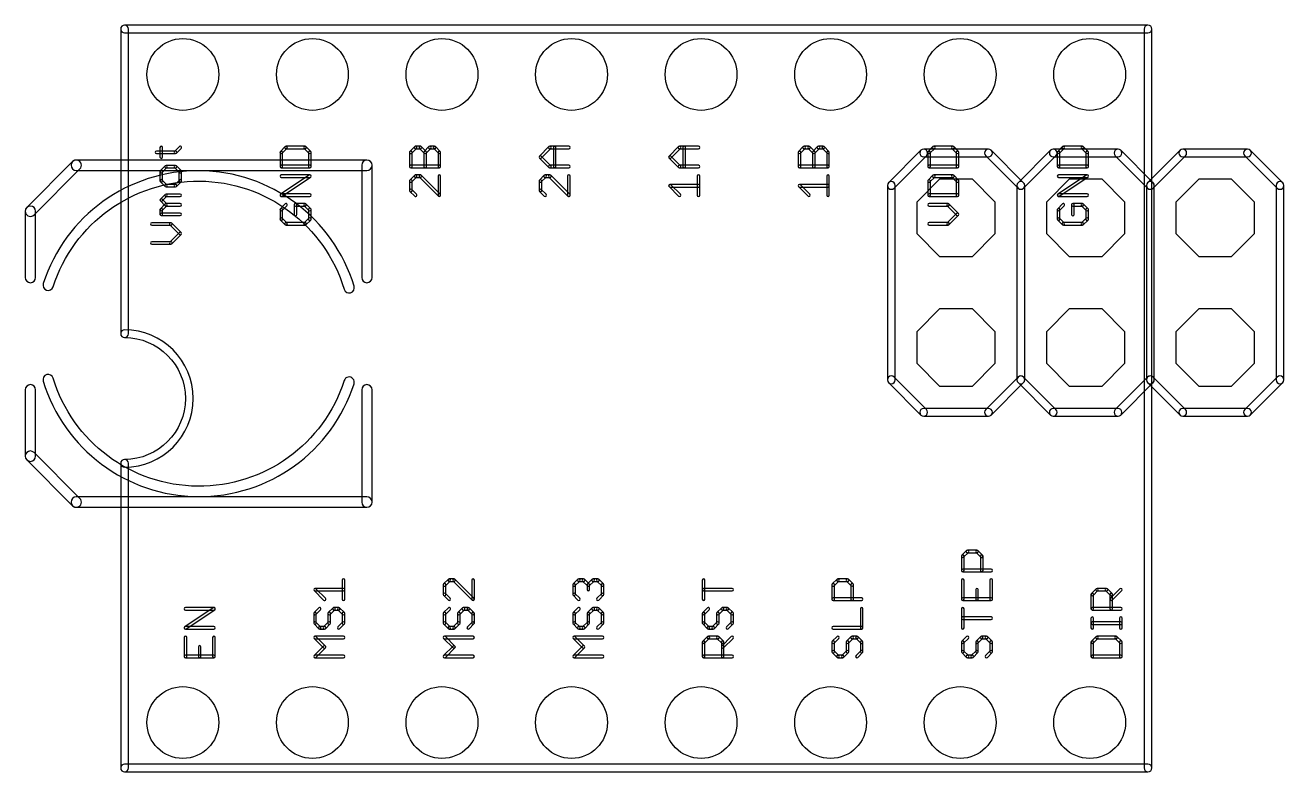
# Model space of a CAD drawing. Extents: x -3 to 100, y 0 to 80.
# Drawn here: x 18.57 to 43.25, y 35.09 to 49.73 of the extents above; entities that cross this region are included whole.
import ezdxf

# ---------------------------------------------------------------- set-up
doc = ezdxf.new("R2010")
doc.units = 0
doc.layers.add('17', color=82, linetype='CONTINUOUS')
doc.layers.add('21', color=253, linetype='CONTINUOUS')

# ---------------------------------------------------------------- blocks, each defined once
blk = doc.blocks.new('OCTAGONP')
blk.add_lwpolyline([(-0.5, -0.2071), (-0.5, 0.2071), (-0.2071, 0.5), (0.2071, 0.5), (0.5, 0.2071), (0.5, -0.2071), (0.2071, -0.5), (-0.2071, -0.5)], close=True)
blk = doc.blocks.new('ROUNDP')
blk.add_circle((0, 0), 0.5)

msp = doc.modelspace()

# ---------------------------------------------------------------- linework, layer by layer
at = {"layer": '21'}
for points in [[(20.4409, 49.649), (20.4409, 43.68, 1), (20.5933, 43.68), (20.5933, 49.649, 1)], [(20.5171, 49.5728), (40.5831, 49.5728, 1), (40.5831, 49.7252), (20.5171, 49.7252, 1)], [(40.6593, 35.171), (40.6593, 49.649, 1), (40.5069, 49.649), (40.5069, 35.171, 1)], [(21.1433, 47.209), (21.5161, 47.209, 1), (21.5161, 47.2598), (21.1433, 47.2598, 1)], [(21.2619, 47.1412), (21.2619, 47.3276, 1), (21.2111, 47.3276), (21.2111, 47.1412, 1)], [(21.5341, 47.2164), (21.6273, 47.3096, 1), (21.5913, 47.3456), (21.4981, 47.2524, 1)], [(23.6653, 47.3449), (23.5721, 47.2517, 1), (23.6081, 47.2157), (23.7013, 47.3089, 1)], [(23.5647, 47.2337), (23.5647, 46.9541, 1), (23.6155, 46.9541), (23.6155, 47.2337, 1)], [(24.0561, 47.3523), (23.6833, 47.3523, 1), (23.6833, 47.3015), (24.0561, 47.3015, 1)], [(24.1673, 47.2517), (24.0741, 47.3449, 1), (24.0381, 47.3089), (24.1313, 47.2157, 1)], [(24.1747, 46.9541), (24.1747, 47.2337, 1), (24.1239, 47.2337), (24.1239, 46.9541, 1)], [(26.1481, 47.2157), (26.2413, 47.3089, 1), (26.2053, 47.3449), (26.1121, 47.2517, 1)], [(26.1555, 46.9541), (26.1555, 47.2337, 1), (26.1047, 47.2337), (26.1047, 46.9541, 1)], [(26.2233, 47.3015), (26.3165, 47.3015, 1), (26.3165, 47.3523), (26.2233, 47.3523, 1)], [(26.2985, 47.3089), (26.3917, 47.2157, 1), (26.4277, 47.2517), (26.3345, 47.3449, 1)], [(26.4277, 47.2157), (26.5209, 47.3089, 1), (26.4849, 47.3449), (26.3917, 47.2517, 1)], [(26.4351, 46.9541), (26.4351, 47.2337, 1), (26.3843, 47.2337), (26.3843, 46.9541, 1)], [(26.5029, 47.3015), (26.5961, 47.3015, 1), (26.5961, 47.3523), (26.5029, 47.3523, 1)], [(26.5781, 47.3089), (26.6713, 47.2157, 1), (26.7073, 47.2517), (26.6141, 47.3449, 1)], [(26.6639, 47.2337), (26.6639, 46.9541, 1), (26.7147, 46.9541), (26.7147, 47.2337, 1)], [(28.6881, 47.1225), (28.8745, 47.3089, 1), (28.8385, 47.3449), (28.6521, 47.1585, 1)], [(28.8745, 46.9721), (28.6881, 47.1585, 1), (28.6521, 47.1225), (28.8385, 46.9361, 1)], [(28.8565, 47.3015), (29.2293, 47.3015, 1), (29.2293, 47.3523), (28.8565, 47.3523, 1)], [(28.9751, 46.9541), (28.9751, 47.3269, 1), (28.9243, 47.3269), (28.9243, 46.9541, 1)], [(31.2281, 47.1225), (31.4145, 47.3089, 1), (31.3785, 47.3449), (31.1921, 47.1585, 1)], [(31.4145, 46.9721), (31.2281, 47.1585, 1), (31.1921, 47.1225), (31.3785, 46.9361, 1)], [(31.3965, 47.3015), (31.7693, 47.3015, 1), (31.7693, 47.3523), (31.3965, 47.3523, 1)], [(31.5151, 46.9541), (31.5151, 47.3269, 1), (31.4643, 47.3269), (31.4643, 46.9541, 1)], [(33.7681, 47.2157), (33.8613, 47.3089, 1), (33.8253, 47.3449), (33.7321, 47.2517, 1)], [(33.7755, 46.9541), (33.7755, 47.2337, 1), (33.7247, 47.2337), (33.7247, 46.9541, 1)], [(33.8433, 47.3015), (33.9365, 47.3015, 1), (33.9365, 47.3523), (33.8433, 47.3523, 1)], [(33.9185, 47.3089), (34.0117, 47.2157, 1), (34.0477, 47.2517), (33.9545, 47.3449, 1)], [(34.0477, 47.2157), (34.1409, 47.3089, 1), (34.1049, 47.3449), (34.0117, 47.2517, 1)], [(34.0551, 46.9541), (34.0551, 47.2337, 1), (34.0043, 47.2337), (34.0043, 46.9541, 1)], [(34.1229, 47.3015), (34.2161, 47.3015, 1), (34.2161, 47.3523), (34.1229, 47.3523, 1)], [(34.1981, 47.3089), (34.2913, 47.2157, 1), (34.3273, 47.2517), (34.2341, 47.3449, 1)], [(34.2839, 47.2337), (34.2839, 46.9541, 1), (34.3347, 46.9541), (34.3347, 47.2337, 1)], [(35.6039, 46.5311), (36.2389, 47.1661, 1), (36.1311, 47.2739), (35.4961, 46.6389, 1)], [(36.185, 47.1438), (37.455, 47.1438, 1), (37.455, 47.2962), (36.185, 47.2962, 1)], [(36.3653, 47.3449), (36.2721, 47.2517, 1), (36.3081, 47.2157), (36.4013, 47.3089, 1)], [(36.2647, 47.2337), (36.2647, 46.9541, 1), (36.3155, 46.9541), (36.3155, 47.2337, 1)], [(36.7561, 47.3523), (36.3833, 47.3523, 1), (36.3833, 47.3015), (36.7561, 47.3015, 1)], [(36.8673, 47.2517), (36.7741, 47.3449, 1), (36.7381, 47.3089), (36.8313, 47.2157, 1)], [(36.8747, 46.9541), (36.8747, 47.2337, 1), (36.8239, 47.2337), (36.8239, 46.9541, 1)], [(37.4011, 47.1661), (38.0361, 46.5311, 1), (38.1439, 46.6389), (37.5089, 47.2739, 1)], [(38.1439, 46.5311), (38.7789, 47.1661, 1), (38.6711, 47.2739), (38.0361, 46.6389, 1)], [(38.725, 47.1438), (39.995, 47.1438, 1), (39.995, 47.2962), (38.725, 47.2962, 1)], [(38.9053, 47.3449), (38.8121, 47.2517, 1), (38.8481, 47.2157), (38.9413, 47.3089, 1)], [(38.8047, 47.2337), (38.8047, 46.9541, 1), (38.8555, 46.9541), (38.8555, 47.2337, 1)], [(39.2961, 47.3523), (38.9233, 47.3523, 1), (38.9233, 47.3015), (39.2961, 47.3015, 1)], [(39.4073, 47.2517), (39.3141, 47.3449, 1), (39.2781, 47.3089), (39.3713, 47.2157, 1)], [(39.4147, 46.9541), (39.4147, 47.2337, 1), (39.3639, 47.2337), (39.3639, 46.9541, 1)], [(39.9411, 47.1661), (40.5761, 46.5311, 1), (40.6839, 46.6389), (40.0489, 47.2739, 1)], [(40.6839, 46.5311), (41.3189, 47.1661, 1), (41.2111, 47.2739), (40.5761, 46.6389, 1)], [(41.265, 47.1438), (42.535, 47.1438, 1), (42.535, 47.2962), (41.265, 47.2962, 1)], [(42.4811, 47.1661), (43.1161, 46.5311, 1), (43.2239, 46.6389), (42.5889, 47.2739, 1)], [(18.7418, 46.0082), (19.6418, 46.9082, 1), (19.4982, 47.0518), (18.5982, 46.1518, 1)], [(19.57, 46.8784), (25.27, 46.8784, 1), (25.27, 47.0816), (19.57, 47.0816, 1)], [(21.3117, 46.9707), (21.2185, 46.8775, 1), (21.2545, 46.8415), (21.3477, 46.9347, 1)], [(21.5161, 46.9781), (21.3297, 46.9781, 1), (21.3297, 46.9273), (21.5161, 46.9273, 1)], [(21.6273, 46.8775), (21.5341, 46.9707, 1), (21.4981, 46.9347), (21.5913, 46.8415, 1)], [(23.5901, 46.9287), (24.1493, 46.9287, 1), (24.1493, 46.9795), (23.5901, 46.9795, 1)], [(25.1684, 46.98), (25.1684, 44.78, 1), (25.3716, 44.78), (25.3716, 46.98, 1)], [(26.6893, 46.9795), (26.1301, 46.9795, 1), (26.1301, 46.9287), (26.6893, 46.9287, 1)], [(29.2293, 46.9795), (28.8565, 46.9795, 1), (28.8565, 46.9287), (29.2293, 46.9287, 1)], [(31.7693, 46.9795), (31.3965, 46.9795, 1), (31.3965, 46.9287), (31.7693, 46.9287, 1)], [(34.3093, 46.9795), (33.7501, 46.9795, 1), (33.7501, 46.9287), (34.3093, 46.9287, 1)], [(36.2901, 46.9287), (36.8493, 46.9287, 1), (36.8493, 46.9795), (36.2901, 46.9795, 1)], [(38.8301, 46.9287), (39.3893, 46.9287, 1), (39.3893, 46.9795), (38.8301, 46.9795, 1)], [(24.8228, 44.5504, 1), (25.0172, 44.6096, 0.7344), (18.9233, 44.6612, 1), (19.1167, 44.5988, -0.7344)], [(21.2185, 46.6551), (21.3117, 46.5619, 1), (21.3477, 46.5979), (21.2545, 46.6911, 1)], [(21.2111, 46.8595), (21.2111, 46.6731, 1), (21.2619, 46.6731), (21.2619, 46.8595, 1)], [(21.5341, 46.5619), (21.6273, 46.6551, 1), (21.5913, 46.6911), (21.4981, 46.5979, 1)], [(21.6347, 46.6731), (21.6347, 46.8595, 1), (21.5839, 46.8595), (21.5839, 46.6731, 1)], [(23.6042, 46.3717), (24.1634, 46.7445, 1), (24.1352, 46.7867), (23.576, 46.4139, 1)], [(24.1493, 46.791), (23.5901, 46.791, 1), (23.5901, 46.7402), (24.1493, 46.7402, 1)], [(26.2053, 46.7836), (26.1121, 46.6904, 1), (26.1481, 46.6544), (26.2413, 46.7476, 1)], [(26.1047, 46.6724), (26.1047, 46.486, 1), (26.1555, 46.486), (26.1555, 46.6724, 1)], [(26.3165, 46.791), (26.2233, 46.791, 1), (26.2233, 46.7402), (26.3165, 46.7402, 1)], [(26.7073, 46.4108), (26.3345, 46.7836, 1), (26.2985, 46.7476), (26.6713, 46.3748, 1)], [(26.6639, 46.7656), (26.6639, 46.3928, 1), (26.7147, 46.3928), (26.7147, 46.7656, 1)], [(28.7453, 46.7836), (28.6521, 46.6904, 1), (28.6881, 46.6544), (28.7813, 46.7476, 1)], [(28.6447, 46.6724), (28.6447, 46.486, 1), (28.6955, 46.486), (28.6955, 46.6724, 1)], [(28.8565, 46.791), (28.7633, 46.791, 1), (28.7633, 46.7402), (28.8565, 46.7402, 1)], [(29.2473, 46.4108), (28.8745, 46.7836, 1), (28.8385, 46.7476), (29.2113, 46.3748, 1)], [(29.2039, 46.7656), (29.2039, 46.3928, 1), (29.2547, 46.3928), (29.2547, 46.7656, 1)], [(31.7947, 46.3928), (31.7947, 46.7656, 1), (31.7439, 46.7656), (31.7439, 46.3928, 1)], [(34.3347, 46.3928), (34.3347, 46.7656, 1), (34.2839, 46.7656), (34.2839, 46.3928, 1)], [(35.6262, 42.775), (35.6262, 46.585, 1), (35.4738, 46.585), (35.4738, 42.775, 1)], [(36.3653, 46.7836), (36.2721, 46.6904, 1), (36.3081, 46.6544), (36.4013, 46.7476, 1)], [(36.2647, 46.6724), (36.2647, 46.3928, 1), (36.3155, 46.3928), (36.3155, 46.6724, 1)], [(36.7561, 46.791), (36.3833, 46.791, 1), (36.3833, 46.7402), (36.7561, 46.7402, 1)], [(36.8673, 46.6904), (36.7741, 46.7836, 1), (36.7381, 46.7476), (36.8313, 46.6544, 1)], [(36.8747, 46.3928), (36.8747, 46.6724, 1), (36.8239, 46.6724), (36.8239, 46.3928, 1)], [(38.0138, 46.585), (38.0138, 42.775, 1), (38.1662, 42.775), (38.1662, 46.585, 1)], [(38.8442, 46.3717), (39.4034, 46.7445, 1), (39.3752, 46.7867), (38.816, 46.4139, 1)], [(39.3893, 46.791), (38.8301, 46.791, 1), (38.8301, 46.7402), (39.3893, 46.7402, 1)], [(40.5538, 46.585), (40.5538, 42.775, 1), (40.7062, 42.775), (40.7062, 46.585, 1)], [(43.0938, 46.585), (43.0938, 42.775, 1), (43.2462, 42.775), (43.2462, 46.585, 1)], [(21.2545, 46.2802), (21.3477, 46.3734, 1), (21.3117, 46.4094), (21.2185, 46.3162, 1)], [(21.3297, 46.5545), (21.5161, 46.5545, 1), (21.5161, 46.6053), (21.3297, 46.6053, 1)], [(21.3297, 46.366), (21.6093, 46.366, 1), (21.6093, 46.4168), (21.3297, 46.4168, 1)], [(24.1493, 46.4182), (23.5901, 46.4182, 1), (23.5901, 46.3674), (24.1493, 46.3674, 1)], [(26.1121, 46.468), (26.2053, 46.3748, 1), (26.2413, 46.4108), (26.1481, 46.504, 1)], [(28.6521, 46.468), (28.7453, 46.3748, 1), (28.7813, 46.4108), (28.6881, 46.504, 1)], [(31.4145, 46.4108), (31.2281, 46.5972, 1), (31.1921, 46.5612), (31.3785, 46.3748, 1)], [(31.2101, 46.5538), (31.7693, 46.5538, 1), (31.7693, 46.6046), (31.2101, 46.6046, 1)], [(33.9545, 46.4108), (33.7681, 46.5972, 1), (33.7321, 46.5612), (33.9185, 46.3748, 1)], [(33.7501, 46.5538), (34.3093, 46.5538, 1), (34.3093, 46.6046), (33.7501, 46.6046, 1)], [(36.2901, 46.3674), (36.8493, 46.3674, 1), (36.8493, 46.4182), (36.2901, 46.4182, 1)], [(39.3893, 46.4182), (38.8301, 46.4182, 1), (38.8301, 46.3674), (39.3893, 46.3674, 1)], [(18.7716, 44.78), (18.7716, 46.08, 1), (18.5684, 46.08), (18.5684, 44.78, 1)], [(21.3477, 46.223), (21.2545, 46.3162, 1), (21.2185, 46.2802), (21.3117, 46.187, 1)], [(21.2545, 46.0938), (21.3477, 46.187, 1), (21.3117, 46.223), (21.2185, 46.1298, 1)], [(21.3297, 46.1796), (21.6093, 46.1796, 1), (21.6093, 46.2304), (21.3297, 46.2304, 1)], [(23.6653, 46.2223), (23.5721, 46.1291, 1), (23.6081, 46.0931), (23.7013, 46.1863, 1)], [(24.0561, 46.2297), (23.8697, 46.2297, 1), (23.8697, 46.1789), (24.0561, 46.1789, 1)], [(23.8443, 46.2043), (23.8443, 46.0179, 1), (23.8951, 46.0179), (23.8951, 46.2043, 1)], [(24.1673, 46.1291), (24.0741, 46.2223, 1), (24.0381, 46.1863), (24.1313, 46.0931, 1)], [(36.6629, 46.2297), (36.2901, 46.2297, 1), (36.2901, 46.1789), (36.6629, 46.1789, 1)], [(36.8673, 46.0359), (36.6809, 46.2223, 1), (36.6449, 46.1863), (36.8313, 45.9999, 1)], [(38.9053, 46.2223), (38.8121, 46.1291, 1), (38.8481, 46.0931), (38.9413, 46.1863, 1)], [(39.2961, 46.2297), (39.1097, 46.2297, 1), (39.1097, 46.1789), (39.2961, 46.1789, 1)], [(39.0843, 46.2043), (39.0843, 46.0179, 1), (39.1351, 46.0179), (39.1351, 46.2043, 1)], [(39.4073, 46.1291), (39.3141, 46.2223, 1), (39.2781, 46.1863), (39.3713, 46.0931, 1)], [(21.2619, 46.0186), (21.2619, 46.1118, 1), (21.2111, 46.1118), (21.2111, 46.0186, 1)], [(21.6093, 46.044), (21.2365, 46.044, 1), (21.2365, 45.9932), (21.6093, 45.9932, 1)], [(23.5721, 45.9067), (23.6653, 45.8135, 1), (23.7013, 45.8495), (23.6081, 45.9427, 1)], [(23.5647, 46.1111), (23.5647, 45.9247, 1), (23.6155, 45.9247), (23.6155, 46.1111, 1)], [(24.0741, 45.8135), (24.1673, 45.9067, 1), (24.1313, 45.9427), (24.0381, 45.8495, 1)], [(24.1747, 45.9247), (24.1747, 46.1111, 1), (24.1239, 46.1111), (24.1239, 45.9247, 1)], [(36.6809, 45.8135), (36.8673, 45.9999, 1), (36.8313, 46.0359), (36.6449, 45.8495, 1)], [(38.8121, 45.9067), (38.9053, 45.8135, 1), (38.9413, 45.8495), (38.8481, 45.9427, 1)], [(38.8047, 46.1111), (38.8047, 45.9247, 1), (38.8555, 45.9247), (38.8555, 46.1111, 1)], [(39.3141, 45.8135), (39.4073, 45.9067, 1), (39.3713, 45.9427), (39.2781, 45.8495, 1)], [(39.4147, 45.9247), (39.4147, 46.1111, 1), (39.3639, 46.1111), (39.3639, 45.9247, 1)], [(21.4229, 45.8555), (21.0501, 45.8555, 1), (21.0501, 45.8047), (21.4229, 45.8047, 1)], [(21.6273, 45.6617), (21.4409, 45.8481, 1), (21.4049, 45.8121), (21.5913, 45.6257, 1)], [(21.4409, 45.4393), (21.6273, 45.6257, 1), (21.5913, 45.6617), (21.4049, 45.4753, 1)], [(23.6833, 45.8061), (24.0561, 45.8061, 1), (24.0561, 45.8569), (23.6833, 45.8569, 1)], [(36.2901, 45.8061), (36.6629, 45.8061, 1), (36.6629, 45.8569), (36.2901, 45.8569, 1)], [(38.9233, 45.8061), (39.2961, 45.8061, 1), (39.2961, 45.8569), (38.9233, 45.8569, 1)], [(21.0501, 45.4319), (21.4229, 45.4319, 1), (21.4229, 45.4827), (21.0501, 45.4827, 1)], [(20.5171, 41.2162, 1), (20.5171, 41.0638, 1), (20.5171, 43.7562, 1), (20.5171, 43.6038, -1)], [(19.1172, 42.8096, 1), (18.9228, 42.7504, 0.7344), (25.0167, 42.6988, 1), (24.8233, 42.7612, -0.7344)], [(35.4961, 42.7211), (36.1311, 42.0861, 1), (36.2389, 42.1939), (35.6039, 42.8289, 1)], [(37.5089, 42.0861), (38.1439, 42.7211, 1), (38.0361, 42.8289), (37.4011, 42.1939, 1)], [(38.0361, 42.7211), (38.6711, 42.0861, 1), (38.7789, 42.1939), (38.1439, 42.8289, 1)], [(40.0489, 42.0861), (40.6839, 42.7211, 1), (40.5761, 42.8289), (39.9411, 42.1939, 1)], [(40.5761, 42.7211), (41.2111, 42.0861, 1), (41.3189, 42.1939), (40.6839, 42.8289, 1)], [(42.5889, 42.0861), (43.2239, 42.7211, 1), (43.1161, 42.8289), (42.4811, 42.1939, 1)], [(18.7716, 41.28), (18.7716, 42.58, 1), (18.5684, 42.58), (18.5684, 41.28, 1)], [(25.1684, 42.58), (25.1684, 40.38, 1), (25.3716, 40.38), (25.3716, 42.58, 1)], [(36.185, 42.0638), (37.455, 42.0638, 1), (37.455, 42.2162), (36.185, 42.2162, 1)], [(38.725, 42.0638), (39.995, 42.0638, 1), (39.995, 42.2162), (38.725, 42.2162, 1)], [(41.265, 42.0638), (42.535, 42.0638, 1), (42.535, 42.2162), (41.265, 42.2162, 1)], [(19.6418, 40.4518), (18.7418, 41.3518, 1), (18.5982, 41.2082), (19.4982, 40.3082, 1)], [(20.4409, 41.14), (20.4409, 35.171, 1), (20.5933, 35.171), (20.5933, 41.14, 1)], [(25.27, 40.4816), (19.57, 40.4816, 1), (19.57, 40.2784), (25.27, 40.2784, 1)], [(36.9685, 39.3009), (37.0617, 39.3941, 1), (37.0257, 39.4301), (36.9325, 39.3369, 1)], [(36.9759, 39.0393), (36.9759, 39.3189, 1), (36.9251, 39.3189), (36.9251, 39.0393, 1)], [(37.0437, 39.3867), (37.2301, 39.3867, 1), (37.2301, 39.4375), (37.0437, 39.4375, 1)], [(37.2121, 39.3941), (37.3053, 39.3009, 1), (37.3413, 39.3369), (37.2481, 39.4301, 1)], [(37.2979, 39.3189), (37.2979, 39.0393, 1), (37.3487, 39.0393), (37.3487, 39.3189, 1)], [(37.5097, 39.0647), (36.9505, 39.0647, 1), (36.9505, 39.0139), (37.5097, 39.0139, 1)], [(24.8351, 38.478), (24.8351, 38.8508, 1), (24.7843, 38.8508), (24.7843, 38.478, 1)], [(26.8657, 38.8688), (26.7725, 38.7756, 1), (26.8085, 38.7396), (26.9017, 38.8328, 1)], [(26.7651, 38.7576), (26.7651, 38.5712, 1), (26.8159, 38.5712), (26.8159, 38.7576, 1)], [(26.9769, 38.8762), (26.8837, 38.8762, 1), (26.8837, 38.8254), (26.9769, 38.8254, 1)], [(27.3677, 38.496), (26.9949, 38.8688, 1), (26.9589, 38.8328), (27.3317, 38.46, 1)], [(27.3243, 38.8508), (27.3243, 38.478, 1), (27.3751, 38.478), (27.3751, 38.8508, 1)], [(29.3485, 38.7396), (29.4417, 38.8328, 1), (29.4057, 38.8688), (29.3125, 38.7756, 1)], [(29.3559, 38.5712), (29.3559, 38.7576, 1), (29.3051, 38.7576), (29.3051, 38.5712, 1)], [(29.4237, 38.8254), (29.5169, 38.8254, 1), (29.5169, 38.8762), (29.4237, 38.8762, 1)], [(29.4989, 38.8328), (29.5921, 38.7396, 1), (29.6281, 38.7756), (29.5349, 38.8688, 1)], [(29.6281, 38.7396), (29.7213, 38.8328, 1), (29.6853, 38.8688), (29.5921, 38.7756, 1)], [(29.5847, 38.7576), (29.5847, 38.6644, 1), (29.6355, 38.6644), (29.6355, 38.7576, 1)], [(29.7033, 38.8254), (29.7965, 38.8254, 1), (29.7965, 38.8762), (29.7033, 38.8762, 1)], [(29.7785, 38.8328), (29.8717, 38.7396, 1), (29.9077, 38.7756), (29.8145, 38.8688, 1)], [(29.8643, 38.7576), (29.8643, 38.5712, 1), (29.9151, 38.5712), (29.9151, 38.7576, 1)], [(31.8959, 38.478), (31.8959, 38.8508, 1), (31.8451, 38.8508), (31.8451, 38.478, 1)], [(34.4285, 38.7396), (34.5217, 38.8328, 1), (34.4857, 38.8688), (34.3925, 38.7756, 1)], [(34.4359, 38.478), (34.4359, 38.7576, 1), (34.3851, 38.7576), (34.3851, 38.478, 1)], [(34.5037, 38.8254), (34.6901, 38.8254, 1), (34.6901, 38.8762), (34.5037, 38.8762, 1)], [(34.6721, 38.8328), (34.7653, 38.7396, 1), (34.8013, 38.7756), (34.7081, 38.8688, 1)], [(34.7579, 38.7576), (34.7579, 38.478, 1), (34.8087, 38.478), (34.8087, 38.7576, 1)], [(36.9251, 38.8508), (36.9251, 38.478, 1), (36.9759, 38.478), (36.9759, 38.8508, 1)], [(37.5351, 38.478), (37.5351, 38.8508, 1), (37.4843, 38.8508), (37.4843, 38.478, 1)], [(24.4549, 38.496), (24.2685, 38.6824, 1), (24.2325, 38.6464), (24.4189, 38.46, 1)], [(24.2505, 38.639), (24.8097, 38.639, 1), (24.8097, 38.6898), (24.2505, 38.6898, 1)], [(26.7725, 38.5532), (26.8657, 38.46, 1), (26.9017, 38.496), (26.8085, 38.5892, 1)], [(29.4417, 38.496), (29.3485, 38.5892, 1), (29.3125, 38.5532), (29.4057, 38.46, 1)], [(29.8717, 38.5892), (29.7785, 38.496, 1), (29.8145, 38.46), (29.9077, 38.5532, 1)], [(32.4297, 38.6898), (31.8705, 38.6898, 1), (31.8705, 38.639), (32.4297, 38.639, 1)], [(34.9697, 38.5034), (34.4105, 38.5034, 1), (34.4105, 38.4526), (34.9697, 38.4526, 1)], [(36.9505, 38.4526), (37.5097, 38.4526, 1), (37.5097, 38.5034), (36.9505, 38.5034, 1)], [(37.2555, 38.478), (37.2555, 38.6644, 1), (37.2047, 38.6644), (37.2047, 38.478, 1)], [(39.5085, 38.5525), (39.6017, 38.6457, 1), (39.5657, 38.6817), (39.4725, 38.5885, 1)], [(39.5159, 38.2909), (39.5159, 38.5705, 1), (39.4651, 38.5705), (39.4651, 38.2909, 1)], [(39.5837, 38.6383), (39.7701, 38.6383, 1), (39.7701, 38.6891), (39.5837, 38.6891, 1)], [(39.7521, 38.6457), (39.8453, 38.5525, 1), (39.8813, 38.5885), (39.7881, 38.6817, 1)], [(39.8813, 38.4593), (40.0677, 38.6457, 1), (40.0317, 38.6817), (39.8453, 38.4953, 1)], [(39.8379, 38.5705), (39.8379, 38.2909, 1), (39.8887, 38.2909), (39.8887, 38.5705, 1)], [(21.7246, 37.8956), (22.2838, 38.2684, 1), (22.2556, 38.3106), (21.6964, 37.9378, 1)], [(22.2697, 38.3149), (21.7105, 38.3149, 1), (21.7105, 38.2641), (22.2697, 38.2641, 1)], [(24.3257, 38.3075), (24.2325, 38.2143, 1), (24.2685, 38.1783), (24.3617, 38.2715, 1)], [(24.5481, 38.1783), (24.6413, 38.2715, 1), (24.6053, 38.3075), (24.5121, 38.2143, 1)], [(24.6233, 38.2641), (24.7165, 38.2641, 1), (24.7165, 38.3149), (24.6233, 38.3149, 1)], [(24.6985, 38.2715), (24.7917, 38.1783, 1), (24.8277, 38.2143), (24.7345, 38.3075, 1)], [(26.8657, 38.3075), (26.7725, 38.2143, 1), (26.8085, 38.1783), (26.9017, 38.2715, 1)], [(27.0881, 38.1783), (27.1813, 38.2715, 1), (27.1453, 38.3075), (27.0521, 38.2143, 1)], [(27.1633, 38.2641), (27.2565, 38.2641, 1), (27.2565, 38.3149), (27.1633, 38.3149, 1)], [(27.2385, 38.2715), (27.3317, 38.1783, 1), (27.3677, 38.2143), (27.2745, 38.3075, 1)], [(29.4057, 38.3075), (29.3125, 38.2143, 1), (29.3485, 38.1783), (29.4417, 38.2715, 1)], [(29.6281, 38.1783), (29.7213, 38.2715, 1), (29.6853, 38.3075), (29.5921, 38.2143, 1)], [(29.7033, 38.2641), (29.7965, 38.2641, 1), (29.7965, 38.3149), (29.7033, 38.3149, 1)], [(29.7785, 38.2715), (29.8717, 38.1783, 1), (29.9077, 38.2143), (29.8145, 38.3075, 1)], [(31.9457, 38.3075), (31.8525, 38.2143, 1), (31.8885, 38.1783), (31.9817, 38.2715, 1)], [(32.1681, 38.1783), (32.2613, 38.2715, 1), (32.2253, 38.3075), (32.1321, 38.2143, 1)], [(32.2433, 38.2641), (32.3365, 38.2641, 1), (32.3365, 38.3149), (32.2433, 38.3149, 1)], [(32.3185, 38.2715), (32.4117, 38.1783, 1), (32.4477, 38.2143), (32.3545, 38.3075, 1)], [(34.9951, 37.9167), (34.9951, 38.2895, 1), (34.9443, 38.2895), (34.9443, 37.9167, 1)], [(36.9759, 37.9167), (36.9759, 38.2895, 1), (36.9251, 38.2895), (36.9251, 37.9167, 1)], [(40.0497, 38.3163), (39.4905, 38.3163, 1), (39.4905, 38.2655), (40.0497, 38.2655, 1)], [(24.2325, 37.9919), (24.3257, 37.8987, 1), (24.3617, 37.9347), (24.2685, 38.0279, 1)], [(24.2251, 38.1963), (24.2251, 38.0099, 1), (24.2759, 38.0099), (24.2759, 38.1963, 1)], [(24.4549, 37.8987), (24.5481, 37.9919, 1), (24.5121, 38.0279), (24.4189, 37.9347, 1)], [(24.5555, 38.0099), (24.5555, 38.1963, 1), (24.5047, 38.1963), (24.5047, 38.0099, 1)], [(24.7917, 38.0279), (24.6985, 37.9347, 1), (24.7345, 37.8987), (24.8277, 37.9919, 1)], [(24.7843, 38.1963), (24.7843, 38.0099, 1), (24.8351, 38.0099), (24.8351, 38.1963, 1)], [(26.7725, 37.9919), (26.8657, 37.8987, 1), (26.9017, 37.9347), (26.8085, 38.0279, 1)], [(26.7651, 38.1963), (26.7651, 38.0099, 1), (26.8159, 38.0099), (26.8159, 38.1963, 1)], [(26.9949, 37.8987), (27.0881, 37.9919, 1), (27.0521, 38.0279), (26.9589, 37.9347, 1)], [(27.0955, 38.0099), (27.0955, 38.1963, 1), (27.0447, 38.1963), (27.0447, 38.0099, 1)], [(27.3317, 38.0279), (27.2385, 37.9347, 1), (27.2745, 37.8987), (27.3677, 37.9919, 1)], [(27.3243, 38.1963), (27.3243, 38.0099, 1), (27.3751, 38.0099), (27.3751, 38.1963, 1)], [(29.3125, 37.9919), (29.4057, 37.8987, 1), (29.4417, 37.9347), (29.3485, 38.0279, 1)], [(29.3051, 38.1963), (29.3051, 38.0099, 1), (29.3559, 38.0099), (29.3559, 38.1963, 1)], [(29.5349, 37.8987), (29.6281, 37.9919, 1), (29.5921, 38.0279), (29.4989, 37.9347, 1)], [(29.6355, 38.0099), (29.6355, 38.1963, 1), (29.5847, 38.1963), (29.5847, 38.0099, 1)], [(29.8717, 38.0279), (29.7785, 37.9347, 1), (29.8145, 37.8987), (29.9077, 37.9919, 1)], [(29.8643, 38.1963), (29.8643, 38.0099, 1), (29.9151, 38.0099), (29.9151, 38.1963, 1)], [(31.8525, 37.9919), (31.9457, 37.8987, 1), (31.9817, 37.9347), (31.8885, 38.0279, 1)], [(31.8451, 38.1963), (31.8451, 38.0099, 1), (31.8959, 38.0099), (31.8959, 38.1963, 1)], [(32.0749, 37.8987), (32.1681, 37.9919, 1), (32.1321, 38.0279), (32.0389, 37.9347, 1)], [(32.1755, 38.0099), (32.1755, 38.1963, 1), (32.1247, 38.1963), (32.1247, 38.0099, 1)], [(32.4117, 38.0279), (32.3185, 37.9347, 1), (32.3545, 37.8987), (32.4477, 37.9919, 1)], [(32.4043, 38.1963), (32.4043, 38.0099, 1), (32.4551, 38.0099), (32.4551, 38.1963, 1)], [(37.5097, 38.1285), (36.9505, 38.1285, 1), (36.9505, 38.0777), (37.5097, 38.0777, 1)], [(39.5159, 37.9167), (39.5159, 38.1031, 1), (39.4651, 38.1031), (39.4651, 37.9167, 1)], [(40.0497, 38.0353), (39.4905, 38.0353, 1), (39.4905, 37.9845), (40.0497, 37.9845, 1)], [(40.0751, 37.9167), (40.0751, 38.1031, 1), (40.0243, 38.1031), (40.0243, 37.9167, 1)], [(22.2697, 37.9421), (21.7105, 37.9421, 1), (21.7105, 37.8913), (22.2697, 37.8913, 1)], [(24.3437, 37.8913), (24.4369, 37.8913, 1), (24.4369, 37.9421), (24.3437, 37.9421, 1)], [(26.8837, 37.8913), (26.9769, 37.8913, 1), (26.9769, 37.9421), (26.8837, 37.9421, 1)], [(29.4237, 37.8913), (29.5169, 37.8913, 1), (29.5169, 37.9421), (29.4237, 37.9421, 1)], [(31.9637, 37.8913), (32.0569, 37.8913, 1), (32.0569, 37.9421), (31.9637, 37.9421, 1)], [(34.4105, 37.8913), (34.9697, 37.8913, 1), (34.9697, 37.9421), (34.4105, 37.9421, 1)], [(21.6851, 37.7282), (21.6851, 37.3554, 1), (21.7359, 37.3554), (21.7359, 37.7282, 1)], [(22.0155, 37.3554), (22.0155, 37.5418, 1), (21.9647, 37.5418), (21.9647, 37.3554, 1)], [(22.2951, 37.3554), (22.2951, 37.7282, 1), (22.2443, 37.7282), (22.2443, 37.3554, 1)], [(24.4549, 37.5598), (24.2685, 37.7462, 1), (24.2325, 37.7102), (24.4189, 37.5238, 1)], [(24.2685, 37.3374), (24.4549, 37.5238, 1), (24.4189, 37.5598), (24.2325, 37.3734, 1)], [(24.2505, 37.7028), (24.8097, 37.7028, 1), (24.8097, 37.7536), (24.2505, 37.7536, 1)], [(26.9949, 37.5598), (26.8085, 37.7462, 1), (26.7725, 37.7102), (26.9589, 37.5238, 1)], [(26.8085, 37.3374), (26.9949, 37.5238, 1), (26.9589, 37.5598), (26.7725, 37.3734, 1)], [(26.7905, 37.7028), (27.3497, 37.7028, 1), (27.3497, 37.7536), (26.7905, 37.7536, 1)], [(29.5349, 37.5598), (29.3485, 37.7462, 1), (29.3125, 37.7102), (29.4989, 37.5238, 1)], [(29.3485, 37.3374), (29.5349, 37.5238, 1), (29.4989, 37.5598), (29.3125, 37.3734, 1)], [(29.3305, 37.7028), (29.8897, 37.7028, 1), (29.8897, 37.7536), (29.3305, 37.7536, 1)], [(31.8885, 37.617), (31.9817, 37.7102, 1), (31.9457, 37.7462), (31.8525, 37.653, 1)], [(31.8959, 37.3554), (31.8959, 37.635, 1), (31.8451, 37.635), (31.8451, 37.3554, 1)], [(31.9637, 37.7028), (32.1501, 37.7028, 1), (32.1501, 37.7536), (31.9637, 37.7536, 1)], [(32.1321, 37.7102), (32.2253, 37.617, 1), (32.2613, 37.653), (32.1681, 37.7462, 1)], [(32.2613, 37.5238), (32.4477, 37.7102, 1), (32.4117, 37.7462), (32.2253, 37.5598, 1)], [(32.2179, 37.635), (32.2179, 37.3554, 1), (32.2687, 37.3554), (32.2687, 37.635, 1)], [(34.4857, 37.7462), (34.3925, 37.653, 1), (34.4285, 37.617), (34.5217, 37.7102, 1)], [(34.3851, 37.635), (34.3851, 37.4486, 1), (34.4359, 37.4486), (34.4359, 37.635, 1)], [(34.7081, 37.617), (34.8013, 37.7102, 1), (34.7653, 37.7462), (34.6721, 37.653, 1)], [(34.7155, 37.4486), (34.7155, 37.635, 1), (34.6647, 37.635), (34.6647, 37.4486, 1)], [(34.7833, 37.7028), (34.8765, 37.7028, 1), (34.8765, 37.7536), (34.7833, 37.7536, 1)], [(34.8585, 37.7102), (34.9517, 37.617, 1), (34.9877, 37.653), (34.8945, 37.7462, 1)], [(34.9443, 37.635), (34.9443, 37.4486, 1), (34.9951, 37.4486), (34.9951, 37.635, 1)], [(37.0257, 37.7462), (36.9325, 37.653, 1), (36.9685, 37.617), (37.0617, 37.7102, 1)], [(36.9251, 37.635), (36.9251, 37.4486, 1), (36.9759, 37.4486), (36.9759, 37.635, 1)], [(37.2481, 37.617), (37.3413, 37.7102, 1), (37.3053, 37.7462), (37.2121, 37.653, 1)], [(37.2555, 37.4486), (37.2555, 37.635, 1), (37.2047, 37.635), (37.2047, 37.4486, 1)], [(37.3233, 37.7028), (37.4165, 37.7028, 1), (37.4165, 37.7536), (37.3233, 37.7536, 1)], [(37.3985, 37.7102), (37.4917, 37.617, 1), (37.5277, 37.653), (37.4345, 37.7462, 1)], [(37.4843, 37.635), (37.4843, 37.4486, 1), (37.5351, 37.4486), (37.5351, 37.635, 1)], [(39.5657, 37.7462), (39.4725, 37.653, 1), (39.5085, 37.617), (39.6017, 37.7102, 1)], [(39.4651, 37.635), (39.4651, 37.3554, 1), (39.5159, 37.3554), (39.5159, 37.635, 1)], [(39.9565, 37.7536), (39.5837, 37.7536, 1), (39.5837, 37.7028), (39.9565, 37.7028, 1)], [(40.0677, 37.653), (39.9745, 37.7462, 1), (39.9385, 37.7102), (40.0317, 37.617, 1)], [(40.0751, 37.3554), (40.0751, 37.635, 1), (40.0243, 37.635), (40.0243, 37.3554, 1)], [(21.7105, 37.33), (22.2697, 37.33, 1), (22.2697, 37.3808), (21.7105, 37.3808, 1)], [(24.8097, 37.3808), (24.2505, 37.3808, 1), (24.2505, 37.33), (24.8097, 37.33, 1)], [(27.3497, 37.3808), (26.7905, 37.3808, 1), (26.7905, 37.33), (27.3497, 37.33, 1)], [(29.8897, 37.3808), (29.3305, 37.3808, 1), (29.3305, 37.33), (29.8897, 37.33, 1)], [(32.4297, 37.3808), (31.8705, 37.3808, 1), (31.8705, 37.33), (32.4297, 37.33, 1)], [(34.3925, 37.4306), (34.4857, 37.3374, 1), (34.5217, 37.3734), (34.4285, 37.4666, 1)], [(34.5037, 37.33), (34.5969, 37.33, 1), (34.5969, 37.3808), (34.5037, 37.3808, 1)], [(34.6149, 37.3374), (34.7081, 37.4306, 1), (34.6721, 37.4666), (34.5789, 37.3734, 1)], [(34.9517, 37.4666), (34.8585, 37.3734, 1), (34.8945, 37.3374), (34.9877, 37.4306, 1)], [(36.9325, 37.4306), (37.0257, 37.3374, 1), (37.0617, 37.3734), (36.9685, 37.4666, 1)], [(37.0437, 37.33), (37.1369, 37.33, 1), (37.1369, 37.3808), (37.0437, 37.3808, 1)], [(37.1549, 37.3374), (37.2481, 37.4306, 1), (37.2121, 37.4666), (37.1189, 37.3734, 1)], [(37.4917, 37.4666), (37.3985, 37.3734, 1), (37.4345, 37.3374), (37.5277, 37.4306, 1)], [(39.4905, 37.33), (40.0497, 37.33, 1), (40.0497, 37.3808), (39.4905, 37.3808, 1)], [(20.5171, 35.0948), (40.5831, 35.0948, 1), (40.5831, 35.2472), (20.5171, 35.2472, 1)]]:
    msp.add_lwpolyline(points, format="xyb", close=True, dxfattribs=at)

# ---------------------------------------------------------------- block references
at = {"layer": '17', "xscale": 1.408, "yscale": 1.408, "rotation": 90}
for p in [(21.6601, 48.76), (21.6601, 48.76), (24.2001, 48.76), (24.2001, 48.76), (26.7401, 48.76), (26.7401, 48.76), (29.2801, 48.76), (29.2801, 48.76), (31.8201, 48.76), (31.8201, 48.76), (34.3601, 48.76), (34.3601, 48.76), (36.9001, 48.76), (36.9001, 48.76), (39.4401, 48.76), (39.4401, 48.76), (21.6601, 36.06), (21.6601, 36.06), (24.2001, 36.06), (24.2001, 36.06), (26.7401, 36.06), (26.7401, 36.06), (29.2801, 36.06), (29.2801, 36.06), (31.8201, 36.06), (31.8201, 36.06), (34.3601, 36.06), (34.3601, 36.06), (36.9001, 36.06), (36.9001, 36.06), (39.4401, 36.06), (39.4401, 36.06)]:
    msp.add_blockref('ROUNDP', p, dxfattribs=at)
at = {"layer": '17', "xscale": 1.524, "yscale": 1.524}
for p in [(36.82, 45.95), (36.82, 45.95), (39.36, 45.95), (39.36, 45.95), (41.9, 45.95), (41.9, 45.95), (36.82, 43.41), (36.82, 43.41), (39.36, 43.41), (39.36, 43.41), (41.9, 43.41), (41.9, 43.41)]:
    msp.add_blockref('OCTAGONP', p, dxfattribs=at)

doc.saveas('drawing.dxf')
